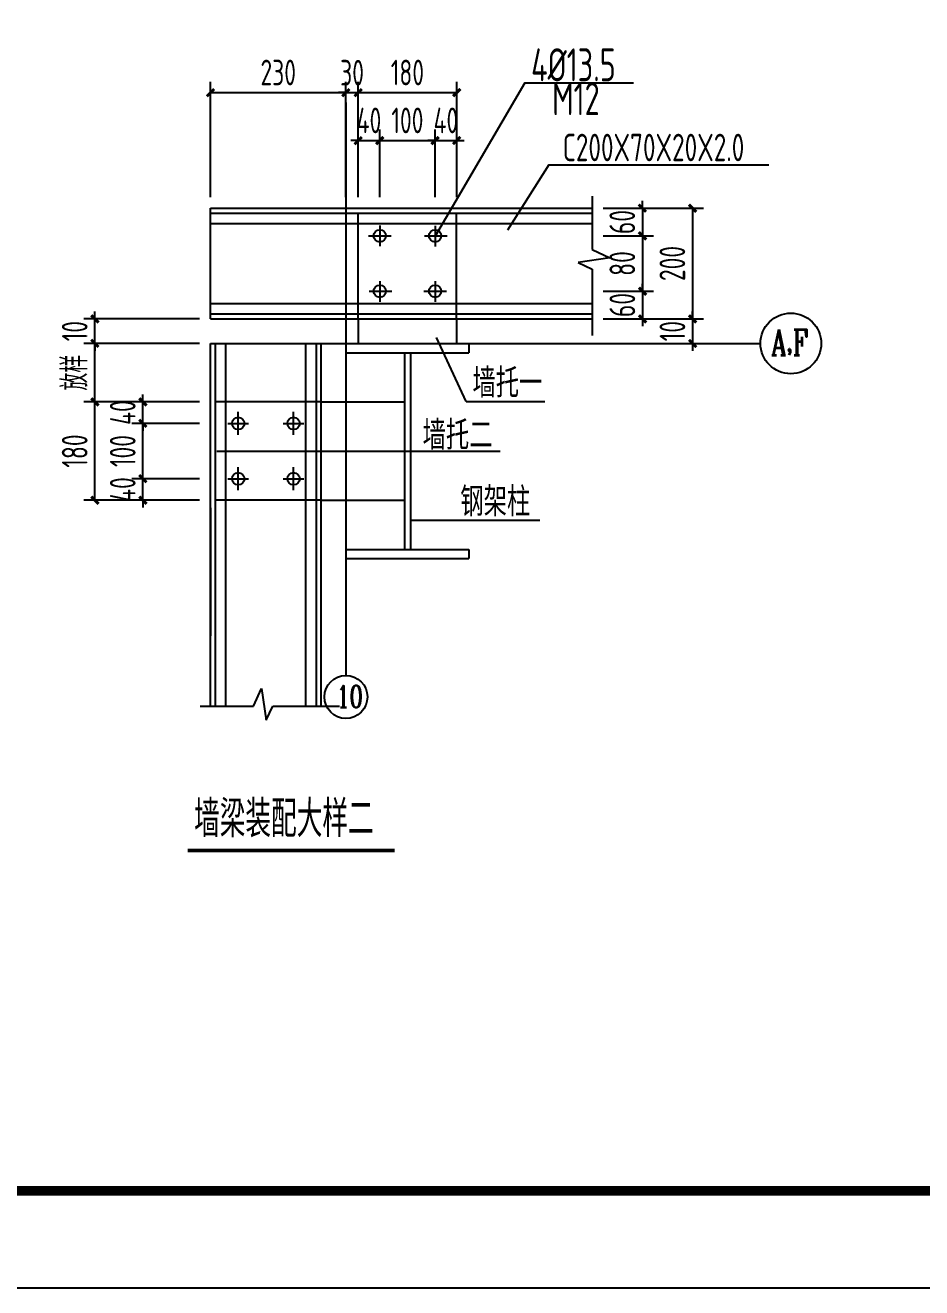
# Model space of a CAD drawing. Extents: x -17471 to 313636, y -71590 to 757901.
# Drawn here: x 265086 to 274336, y 483731 to 496766 of the extents above; entities that cross this region are included whole.
import ezdxf

# ---------------------------------------------------------------- set-up
doc = ezdxf.new("R2010")
doc.units = 0
doc.header["$LTSCALE"] = 1000
doc.header["$MEASUREMENT"] = 0
doc.linetypes.add('HIDDEN', pattern=[0.375, 0.25, -0.125])
doc.linetypes.add('HIDDENX2', pattern=[19.05, 12.7, -6.35])
for name, color, linetype in [('ADIM', 3, 'Continuous'), ('PUB_TITLE', 4, 'Continuous'), ('轴线__点划线', 253, 'Continuous')]:
    doc.layers.add(name, color=color, linetype=linetype)
doc.styles.add('_HZTXT', font='txt.shx', dxfattribs={"width": 0.7, "bigfont": 'hztxt.shx'})
doc.styles.add('_TCH_AXIS', font='COMPLEX', dxfattribs={"bigfont": 'GBCBIG'})
doc.styles.add('HZTXT', font='txt', dxfattribs={"width": 0.7, "height": 300, "bigfont": 'HZTXT'})
doc.styles.add('TSSD_Dimension', font='Tssdeng.shx', dxfattribs={"width": 0.7, "bigfont": 'hztxt.shx'})
doc.styles.add('TSSD_Label', font='complex.shx', dxfattribs={"width": 0.7, "bigfont": 'hztxt.shx'})
doc.styles.add('TSSD_REIN', font='Tssdeng.shx', dxfattribs={"width": 0.7, "bigfont": 'hztxt.shx'})
doc.dimstyles.new('TSSD_20_1', dxfattribs={"dimtxt": 3.5, "dimasz": 1, "dimexe": 1.5, "dimexo": 1.5, "dimgap": 1, "dimtad": 1, "dimdec": 0, "dimlfac": 20, "dimzin": 0, "dimdsep": 46, "dimtxsty": 'TSSD_Dimension', "dimblk": 'ARCHTICK', "dimblk1": 'ARCHTICK', "dimblk2": 'ARCHTICK', "dimsah": 1, "dimcen": 0, "dimclrd": 3, "dimclre": 3, "dimclrt": 7, "dimadec": 0, "dimazin": 0, "dimtfac": 1, "dimtdec": 0, "dimtix": 1, "dimtmove": 2, "dimatfit": 3, "dimldrblk": 'ARCHTICK', "dimfxl": 0, "dimtvp": 0.7, "dimtolj": 1, "dimtzin": 0, "dimarcsym": 0})

# ---------------------------------------------------------------- blocks, each defined once
blk = doc.blocks.new('_ArchTick')
at = {"color": 0, "linetype": 'ByBlock', "const_width": 0.4}
blk.add_lwpolyline([(-0.5, -0.5), (0.5, 0.5)], dxfattribs=at)
blk = doc.blocks.new('*D508')
at = {"layer": 'ADIM', "color": 3, "lineweight": -2, "transparency": 16777216}
for p, q in [((8743589, -2705917), (8743589, -2704340)), ((8744932, -2705917), (8744932, -2704340)), ((8743589, -2704490), (8744932, -2704490))]:
    blk.add_line(p, q, dxfattribs=at)
at = {"layer": 'Defpoints', "color": 0, "transparency": 16777216}
for p in [(8744932, -2704490), (8743589, -2706067), (8744932, -2706067)]:
    blk.add_point(p, dxfattribs=at)
at = {"layer": 'ADIM', "color": 3, "lineweight": -2, "transparency": 16777216, "xscale": 100, "yscale": 100, "zscale": 100, "rotation": 180}
blk.add_blockref('_ArchTick', (8743589, -2704490), dxfattribs=at)
at = {"layer": 'ADIM', "color": 3, "lineweight": -2, "transparency": 16777216, "xscale": 100, "yscale": 100, "zscale": 100}
blk.add_blockref('_ArchTick', (8744932, -2704490), dxfattribs=at)
at = {"layer": 'ADIM', "color": 7, "transparency": 16777216, "insert": (8744260, -2704215), "char_height": 350, "attachment_point": 5, "style": 'TSSD_Dimension'}
blk.add_mtext('\\A1;180', dxfattribs=at)
blk = doc.blocks.new('*D509')
at = {"layer": 'ADIM', "color": 3, "lineweight": -2, "transparency": 16777216}
for p, q in [((8743589, -2705917), (8743589, -2704994)), ((8743883, -2705917), (8743883, -2704994)), ((8743589, -2705144), (8743489, -2705144)), ((8743589, -2705144), (8743883, -2705144)), ((8743883, -2705144), (8743983, -2705144))]:
    blk.add_line(p, q, dxfattribs=at)
at = {"layer": 'Defpoints', "color": 0, "transparency": 16777216}
for p in [(8743883, -2705144), (8743589, -2706067), (8743883, -2706067)]:
    blk.add_point(p, dxfattribs=at)
at = {"layer": 'ADIM', "color": 3, "lineweight": -2, "transparency": 16777216, "xscale": 100, "yscale": 100, "zscale": 100}
blk.add_blockref('_ArchTick', (8743589, -2705144), dxfattribs=at)
at = {"layer": 'ADIM', "color": 3, "lineweight": -2, "transparency": 16777216, "xscale": 100, "yscale": 100, "zscale": 100, "rotation": 180}
blk.add_blockref('_ArchTick', (8743883, -2705144), dxfattribs=at)
at = {"layer": 'ADIM', "color": 7, "transparency": 16777216, "insert": (8743736, -2704869), "char_height": 350, "attachment_point": 5, "style": 'TSSD_Dimension'}
blk.add_mtext('\\A1;40', dxfattribs=at)
blk = doc.blocks.new('*D510')
at = {"layer": 'ADIM', "color": 3, "lineweight": -2, "transparency": 16777216}
for p, q in [((8744638, -2705917), (8744638, -2704994)), ((8744932, -2705917), (8744932, -2704994)), ((8744638, -2705144), (8744538, -2705144)), ((8744638, -2705144), (8744932, -2705144)), ((8744932, -2705144), (8745032, -2705144))]:
    blk.add_line(p, q, dxfattribs=at)
at = {"layer": 'Defpoints', "color": 0, "transparency": 16777216}
for p in [(8744932, -2705144), (8744638, -2706067), (8744932, -2706067)]:
    blk.add_point(p, dxfattribs=at)
at = {"layer": 'ADIM', "color": 3, "lineweight": -2, "transparency": 16777216, "xscale": 100, "yscale": 100, "zscale": 100}
blk.add_blockref('_ArchTick', (8744638, -2705144), dxfattribs=at)
at = {"layer": 'ADIM', "color": 3, "lineweight": -2, "transparency": 16777216, "xscale": 100, "yscale": 100, "zscale": 100, "rotation": 180}
blk.add_blockref('_ArchTick', (8744932, -2705144), dxfattribs=at)
at = {"layer": 'ADIM', "color": 7, "transparency": 16777216, "insert": (8744785, -2704869), "char_height": 350, "attachment_point": 5, "style": 'TSSD_Dimension'}
blk.add_mtext('\\A1;40', dxfattribs=at)
blk = doc.blocks.new('*D511')
at = {"layer": 'ADIM', "color": 3, "lineweight": -2, "transparency": 16777216}
for p, q in [((8743883, -2705917), (8743883, -2704994)), ((8744638, -2705917), (8744638, -2704994)), ((8743883, -2705144), (8744638, -2705144))]:
    blk.add_line(p, q, dxfattribs=at)
at = {"layer": 'Defpoints', "color": 0, "transparency": 16777216}
for p in [(8744638, -2705144), (8743883, -2706067), (8744638, -2706067)]:
    blk.add_point(p, dxfattribs=at)
at = {"layer": 'ADIM', "color": 3, "lineweight": -2, "transparency": 16777216, "xscale": 100, "yscale": 100, "zscale": 100, "rotation": 180}
blk.add_blockref('_ArchTick', (8743883, -2705144), dxfattribs=at)
at = {"layer": 'ADIM', "color": 3, "lineweight": -2, "transparency": 16777216, "xscale": 100, "yscale": 100, "zscale": 100}
blk.add_blockref('_ArchTick', (8744638, -2705144), dxfattribs=at)
at = {"layer": 'ADIM', "color": 7, "transparency": 16777216, "insert": (8744260, -2704869), "char_height": 350, "attachment_point": 5, "style": 'TSSD_Dimension'}
blk.add_mtext('\\A1;100', dxfattribs=at)
blk = doc.blocks.new('*D512')
at = {"layer": 'ADIM', "color": 3, "lineweight": -2, "transparency": 16777216}
for p, q in [((8743421, -2705917), (8743421, -2704340)), ((8743589, -2705917), (8743589, -2704340)), ((8743421, -2704490), (8743321, -2704490)), ((8743421, -2704490), (8743589, -2704490)), ((8743589, -2704490), (8743689, -2704490))]:
    blk.add_line(p, q, dxfattribs=at)
at = {"layer": 'Defpoints', "color": 0, "transparency": 16777216}
for p in [(8743589, -2704490), (8743421, -2706067), (8743589, -2706067)]:
    blk.add_point(p, dxfattribs=at)
at = {"layer": 'ADIM', "color": 3, "lineweight": -2, "transparency": 16777216, "xscale": 100, "yscale": 100, "zscale": 100}
blk.add_blockref('_ArchTick', (8743421, -2704490), dxfattribs=at)
at = {"layer": 'ADIM', "color": 3, "lineweight": -2, "transparency": 16777216, "xscale": 100, "yscale": 100, "zscale": 100, "rotation": 180}
blk.add_blockref('_ArchTick', (8743589, -2704490), dxfattribs=at)
at = {"layer": 'ADIM', "color": 7, "transparency": 16777216, "insert": (8743505, -2704218), "char_height": 350, "attachment_point": 5, "style": 'TSSD_Dimension'}
blk.add_mtext('\\A1;30', dxfattribs=at)
blk = doc.blocks.new('*D513')
at = {"layer": 'ADIM', "color": 3, "lineweight": -2, "transparency": 16777216}
for p, q in [((8741575, -2705917), (8741575, -2704340)), ((8743421, -2705917), (8743421, -2704340)), ((8741575, -2704490), (8743421, -2704490))]:
    blk.add_line(p, q, dxfattribs=at)
at = {"layer": 'Defpoints', "color": 0, "transparency": 16777216}
for p in [(8743421, -2704490), (8741575, -2706067), (8743421, -2706067)]:
    blk.add_point(p, dxfattribs=at)
at = {"layer": 'ADIM', "color": 3, "lineweight": -2, "transparency": 16777216, "xscale": 100, "yscale": 100, "zscale": 100, "rotation": 180}
blk.add_blockref('_ArchTick', (8741575, -2704490), dxfattribs=at)
at = {"layer": 'ADIM', "color": 3, "lineweight": -2, "transparency": 16777216, "xscale": 100, "yscale": 100, "zscale": 100}
blk.add_blockref('_ArchTick', (8743421, -2704490), dxfattribs=at)
at = {"layer": 'ADIM', "color": 7, "transparency": 16777216, "insert": (8742498, -2704215), "char_height": 350, "attachment_point": 5, "style": 'TSSD_Dimension'}
blk.add_mtext('\\A1;230', dxfattribs=at)
blk = doc.blocks.new('*D514')
at = {"layer": 'ADIM', "color": 3, "lineweight": -2, "transparency": 16777216}
for p, q in [((8741425, -2708711), (8739847, -2708711)), ((8739997, -2710053), (8739997, -2708711)), ((8741425, -2710053), (8739847, -2710053))]:
    blk.add_line(p, q, dxfattribs=at)
at = {"layer": 'Defpoints', "color": 0, "transparency": 16777216}
for p in [(8739997, -2708711), (8741575, -2708711), (8741575, -2710053)]:
    blk.add_point(p, dxfattribs=at)
at = {"layer": 'ADIM', "color": 3, "lineweight": -2, "transparency": 16777216, "xscale": 100, "yscale": 100, "zscale": 100}
for p, rotation in [((8739997, -2708711), 90), ((8739997, -2710053), 270)]:
    blk.add_blockref('_ArchTick', p, dxfattribs=dict(at, rotation=rotation))
at = {"layer": 'ADIM', "color": 7, "transparency": 16777216, "insert": (8739722, -2709382), "char_height": 350, "attachment_point": 5, "rotation": 90, "style": 'TSSD_Dimension'}
blk.add_mtext('\\A1;180', dxfattribs=at)
blk = doc.blocks.new('*D515')
at = {"layer": 'ADIM', "color": 3, "lineweight": -2, "transparency": 16777216}
for p, q in [((8741425, -2709760), (8740502, -2709760)), ((8740652, -2709760), (8740652, -2709660)), ((8740652, -2710053), (8740652, -2709760)), ((8741425, -2710053), (8740502, -2710053)), ((8740652, -2710053), (8740652, -2710153))]:
    blk.add_line(p, q, dxfattribs=at)
at = {"layer": 'Defpoints', "color": 0, "transparency": 16777216}
for p in [(8740652, -2709760), (8741575, -2709760), (8741575, -2710053)]:
    blk.add_point(p, dxfattribs=at)
at = {"layer": 'ADIM', "color": 3, "lineweight": -2, "transparency": 16777216, "xscale": 100, "yscale": 100, "zscale": 100}
for p, rotation in [((8740652, -2709760), 270), ((8740652, -2710053), 90)]:
    blk.add_blockref('_ArchTick', p, dxfattribs=dict(at, rotation=rotation))
at = {"layer": 'ADIM', "color": 7, "transparency": 16777216, "insert": (8740377, -2709907), "char_height": 350, "attachment_point": 5, "rotation": 90, "style": 'TSSD_Dimension'}
blk.add_mtext('\\A1;40', dxfattribs=at)
blk = doc.blocks.new('*D516')
at = {"layer": 'ADIM', "color": 3, "lineweight": -2, "transparency": 16777216}
for p, q in [((8741425, -2708711), (8740502, -2708711)), ((8740652, -2708711), (8740652, -2708611)), ((8740652, -2709004), (8740652, -2708711)), ((8741425, -2709004), (8740502, -2709004)), ((8740652, -2709004), (8740652, -2709104))]:
    blk.add_line(p, q, dxfattribs=at)
at = {"layer": 'Defpoints', "color": 0, "transparency": 16777216}
for p in [(8740652, -2708711), (8741575, -2708711), (8741575, -2709004)]:
    blk.add_point(p, dxfattribs=at)
at = {"layer": 'ADIM', "color": 3, "lineweight": -2, "transparency": 16777216, "xscale": 100, "yscale": 100, "zscale": 100}
for p, rotation in [((8740652, -2708711), 270), ((8740652, -2709004), 90)]:
    blk.add_blockref('_ArchTick', p, dxfattribs=dict(at, rotation=rotation))
at = {"layer": 'ADIM', "color": 7, "transparency": 16777216, "insert": (8740377, -2708857), "char_height": 350, "attachment_point": 5, "rotation": 90, "style": 'TSSD_Dimension'}
blk.add_mtext('\\A1;40', dxfattribs=at)
blk = doc.blocks.new('*D517')
at = {"layer": 'ADIM', "color": 3, "lineweight": -2, "transparency": 16777216}
for p, q in [((8746928, -2706067), (8748299, -2706067)), ((8748149, -2706067), (8748149, -2707578)), ((8746929, -2707578), (8748299, -2707578))]:
    blk.add_line(p, q, dxfattribs=at)
at = {"layer": 'Defpoints', "color": 0, "transparency": 16777216}
for p in [(8746778, -2706067), (8746779, -2707578), (8748149, -2707578)]:
    blk.add_point(p, dxfattribs=at)
at = {"layer": 'ADIM', "color": 3, "lineweight": -2, "transparency": 16777216, "xscale": 100, "yscale": 100, "zscale": 100}
for p, rotation in [((8748149, -2706067), 90), ((8748149, -2707578), 270)]:
    blk.add_blockref('_ArchTick', p, dxfattribs=dict(at, rotation=rotation))
at = {"layer": 'ADIM', "color": 7, "transparency": 16777216, "insert": (8747874, -2706822), "char_height": 350, "attachment_point": 5, "rotation": 90, "style": 'TSSD_Dimension'}
blk.add_mtext('\\A1;200', dxfattribs=at)
blk = doc.blocks.new('*D518')
at = {"layer": 'ADIM', "color": 3, "lineweight": -2, "transparency": 16777216}
for p, q in [((8748150, -2707578), (8748150, -2707478)), ((8746929, -2707578), (8748300, -2707578)), ((8748150, -2707578), (8748150, -2707913)), ((8746928, -2707913), (8748300, -2707913)), ((8748150, -2707913), (8748150, -2708013))]:
    blk.add_line(p, q, dxfattribs=at)
at = {"layer": 'Defpoints', "color": 0, "transparency": 16777216}
for p in [(8746779, -2707578), (8746778, -2707913), (8748150, -2707913)]:
    blk.add_point(p, dxfattribs=at)
at = {"layer": 'ADIM', "color": 3, "lineweight": -2, "transparency": 16777216, "xscale": 100, "yscale": 100, "zscale": 100}
for p, rotation in [((8748150, -2707578), 270), ((8748150, -2707913), 90)]:
    blk.add_blockref('_ArchTick', p, dxfattribs=dict(at, rotation=rotation))
at = {"layer": 'ADIM', "color": 7, "transparency": 16777216, "insert": (8747875, -2707745), "char_height": 350, "attachment_point": 5, "rotation": 90, "style": 'TSSD_Dimension'}
blk.add_mtext('\\A1;10', dxfattribs=at)
blk = doc.blocks.new('*D519')
at = {"layer": 'ADIM', "color": 3, "lineweight": -2, "transparency": 16777216}
for p, q in [((8747466, -2706067), (8747466, -2705967)), ((8746928, -2706067), (8747616, -2706067)), ((8747466, -2706067), (8747466, -2706445)), ((8746928, -2706445), (8747616, -2706445)), ((8747466, -2706445), (8747466, -2706545))]:
    blk.add_line(p, q, dxfattribs=at)
at = {"layer": 'Defpoints', "color": 0, "transparency": 16777216}
for p in [(8746778, -2706067), (8746778, -2706445), (8747466, -2706445)]:
    blk.add_point(p, dxfattribs=at)
at = {"layer": 'ADIM', "color": 3, "lineweight": -2, "transparency": 16777216, "xscale": 100, "yscale": 100, "zscale": 100}
for p, rotation in [((8747466, -2706067), 270), ((8747466, -2706445), 90)]:
    blk.add_blockref('_ArchTick', p, dxfattribs=dict(at, rotation=rotation))
at = {"layer": 'ADIM', "color": 7, "transparency": 16777216, "insert": (8747191, -2706256), "char_height": 350, "attachment_point": 5, "rotation": 90, "style": 'TSSD_Dimension'}
blk.add_mtext('\\A1;60', dxfattribs=at)
blk = doc.blocks.new('*D520')
at = {"layer": 'ADIM', "color": 3, "lineweight": -2, "transparency": 16777216}
for p, q in [((8746928, -2707200), (8747617, -2707200)), ((8747467, -2707200), (8747467, -2707100)), ((8747467, -2707200), (8747467, -2707578)), ((8746929, -2707578), (8747617, -2707578)), ((8747467, -2707578), (8747467, -2707678))]:
    blk.add_line(p, q, dxfattribs=at)
at = {"layer": 'Defpoints', "color": 0, "transparency": 16777216}
for p in [(8746778, -2707200), (8746779, -2707578), (8747467, -2707578)]:
    blk.add_point(p, dxfattribs=at)
at = {"layer": 'ADIM', "color": 3, "lineweight": -2, "transparency": 16777216, "xscale": 100, "yscale": 100, "zscale": 100}
for p, rotation in [((8747467, -2707200), 270), ((8747467, -2707578), 90)]:
    blk.add_blockref('_ArchTick', p, dxfattribs=dict(at, rotation=rotation))
at = {"layer": 'ADIM', "color": 7, "transparency": 16777216, "insert": (8747192, -2707389), "char_height": 350, "attachment_point": 5, "rotation": 90, "style": 'TSSD_Dimension'}
blk.add_mtext('\\A1;60', dxfattribs=at)
blk = doc.blocks.new('*D521')
at = {"layer": 'ADIM', "color": 3, "lineweight": -2, "transparency": 16777216}
for p, q in [((8746928, -2706445), (8747617, -2706445)), ((8747467, -2706445), (8747467, -2707200)), ((8746928, -2707200), (8747617, -2707200))]:
    blk.add_line(p, q, dxfattribs=at)
at = {"layer": 'Defpoints', "color": 0, "transparency": 16777216}
for p in [(8746778, -2706445), (8746778, -2707200), (8747467, -2707200)]:
    blk.add_point(p, dxfattribs=at)
at = {"layer": 'ADIM', "color": 3, "lineweight": -2, "transparency": 16777216, "xscale": 100, "yscale": 100, "zscale": 100}
for p, rotation in [((8747467, -2706445), 90), ((8747467, -2707200), 270)]:
    blk.add_blockref('_ArchTick', p, dxfattribs=dict(at, rotation=rotation))
at = {"layer": 'ADIM', "color": 7, "transparency": 16777216, "insert": (8747192, -2706822), "char_height": 350, "attachment_point": 5, "rotation": 90, "style": 'TSSD_Dimension'}
blk.add_mtext('\\A1;80', dxfattribs=at)
blk = doc.blocks.new('*D522')
at = {"layer": 'ADIM', "color": 3, "lineweight": -2, "transparency": 16777216}
for p, q in [((8741425, -2709004), (8740502, -2709004)), ((8740652, -2709760), (8740652, -2709004)), ((8741425, -2709760), (8740502, -2709760))]:
    blk.add_line(p, q, dxfattribs=at)
at = {"layer": 'Defpoints', "color": 0, "transparency": 16777216}
for p in [(8740652, -2709004), (8741575, -2709004), (8741575, -2709760)]:
    blk.add_point(p, dxfattribs=at)
at = {"layer": 'ADIM', "color": 3, "lineweight": -2, "transparency": 16777216, "xscale": 100, "yscale": 100, "zscale": 100}
for p, rotation in [((8740652, -2709004), 90), ((8740652, -2709760), 270)]:
    blk.add_blockref('_ArchTick', p, dxfattribs=dict(at, rotation=rotation))
at = {"layer": 'ADIM', "color": 7, "transparency": 16777216, "insert": (8740377, -2709382), "char_height": 350, "attachment_point": 5, "rotation": 90, "style": 'TSSD_Dimension'}
blk.add_mtext('\\A1;100', dxfattribs=at)
blk = doc.blocks.new('*D499')
at = {"layer": 'ADIM', "color": 3, "lineweight": -2, "transparency": 16777216}
for p, q in [((8739997, -2707578), (8739997, -2707478)), ((8741425, -2707578), (8739847, -2707578)), ((8739997, -2707913), (8739997, -2707578)), ((8741425, -2707913), (8739847, -2707913)), ((8739997, -2707913), (8739997, -2708013))]:
    blk.add_line(p, q, dxfattribs=at)
at = {"layer": 'Defpoints', "color": 0, "transparency": 16777216}
for p in [(8739997, -2707578), (8741575, -2707578), (8741575, -2707913)]:
    blk.add_point(p, dxfattribs=at)
at = {"layer": 'ADIM', "color": 3, "lineweight": -2, "transparency": 16777216, "xscale": 100, "yscale": 100, "zscale": 100}
for p, rotation in [((8739997, -2707578), 270), ((8739997, -2707913), 90)]:
    blk.add_blockref('_ArchTick', p, dxfattribs=dict(at, rotation=rotation))
at = {"layer": 'ADIM', "color": 7, "transparency": 16777216, "insert": (8739722, -2707745), "char_height": 350, "attachment_point": 5, "rotation": 90, "style": 'TSSD_Dimension'}
blk.add_mtext('\\A1;10', dxfattribs=at)
blk = doc.blocks.new('*D523')
at = {"layer": 'ADIM', "color": 3, "lineweight": -2, "transparency": 16777216}
for p, q in [((8741425, -2707913), (8739847, -2707913)), ((8739997, -2708711), (8739997, -2707913)), ((8741425, -2708711), (8739847, -2708711))]:
    blk.add_line(p, q, dxfattribs=at)
at = {"layer": 'Defpoints', "color": 0, "transparency": 16777216}
for p in [(8739997, -2707913), (8741575, -2707913), (8741575, -2708711)]:
    blk.add_point(p, dxfattribs=at)
at = {"layer": 'ADIM', "color": 3, "lineweight": -2, "transparency": 16777216, "xscale": 100, "yscale": 100, "zscale": 100}
for p, rotation in [((8739997, -2707913), 90), ((8739997, -2708711), 270)]:
    blk.add_blockref('_ArchTick', p, dxfattribs=dict(at, rotation=rotation))
at = {"layer": 'ADIM', "color": 7, "transparency": 16777216, "insert": (8739722, -2708312), "char_height": 350, "attachment_point": 5, "rotation": 90, "style": 'TSSD_Dimension'}
blk.add_mtext('\\A1;放样', dxfattribs=at)
blk = doc.blocks.new('墙梁装配大样二')
at = {"color": 3, "linetype": 'Continuous', "ltscale": 50}
for p, q in [((8745860.5, -2704355), (8744638, -2706447.3)), ((8745860.5, -2704355), (8747342.9, -2704355)), ((8746189.2, -2705475.4), (8745624.2, -2706367.7)), ((8746189.2, -2705475.4), (8749189.3, -2705475.4)), ((8746778, -2705904.6), (8746778, -2706632.9)), ((8741574.7, -2706067), (8744176.4, -2706067)), ((8741574.7, -2707577.6), (8741574.7, -2706067)), ((8744176.4, -2706067), (8746778, -2706067)), ((8741574.7, -2706276.8), (8744176.4, -2706276.8)), ((8743882.6, -2706303.4), (8743882.6, -2706585.9)), ((8744176.4, -2706276.8), (8746778, -2706276.8)), ((8744638, -2706306.1), (8744638, -2706588.6)), ((8743727.3, -2706444.7), (8744038, -2706444.7)), ((8744493.9, -2706444.7), (8744804.6, -2706444.7)), ((8746778, -2706632.9), (8747019.7, -2706743.8)), ((8747019.7, -2706743.8), (8746587.3, -2706808.7)), ((8746587.3, -2706808.7), (8746778, -2706897.1)), ((8746778, -2706897.1), (8746778, -2707805.7)), ((8743738.5, -2707200), (8744049.3, -2707200)), ((8743882.6, -2707061.4), (8743882.6, -2707343.9)), ((8744482.6, -2707200), (8744793.3, -2707200)), ((8744638, -2707061.4), (8744638, -2707343.9)), ((8741574.7, -2707367.8), (8744176.4, -2707367.8)), ((8744176.4, -2707367.8), (8746778, -2707367.8)), ((8741574.7, -2707577.6), (8744176.4, -2707577.6)), ((8743588.9, -2707577.6), (8743588.9, -2707913.3)), ((8744176.4, -2707577.6), (8746778, -2707577.6)), ((8744931.7, -2707577.6), (8744931.7, -2707913.3)), ((8745061.9, -2708706.2), (8744656.2, -2707831.7)), ((8741574.7, -2712865.3), (8741574.7, -2707913.3)), ((8741574.7, -2707913.3), (8743085.3, -2707913.3)), ((8741784.5, -2712865.3), (8741784.5, -2707913.3)), ((8742875.5, -2712865.3), (8742875.5, -2707913.3)), ((8743085.3, -2712865.3), (8743085.3, -2707913.3)), ((8743421, -2707913.3), (8745099.5, -2707913.3)), ((8743421, -2707913.3), (8743421, -2708039.2)), ((8743421, -2708039.2), (8745099.5, -2708039.2)), ((8744218.3, -2708039.2), (8744218.3, -2710724.8)), ((8744302.3, -2708039.2), (8744302.3, -2710724.8)), ((8745099.5, -2707913.3), (8745099.5, -2708039.2)), ((8743085.3, -2708710.6), (8744218.3, -2708710.6)), ((8745061.9, -2708706.2), (8746136.5, -2708706.2)), ((8741952.4, -2709159.7), (8741952.4, -2708849)), ((8742707.7, -2709159.7), (8742707.7, -2708849)), ((8741811.1, -2709004.4), (8742093.6, -2709004.4)), ((8742566.5, -2709004.4), (8742848.9, -2709004.4)), ((8741952.4, -2709915), (8741952.4, -2709604.3)), ((8742707.7, -2709915), (8742707.7, -2709604.3)), ((8741811.1, -2709759.7), (8742093.6, -2709759.7)), ((8742566.5, -2709759.7), (8742848.9, -2709759.7)), ((8743085.3, -2710053.4), (8744218.3, -2710053.4)), ((8744302.3, -2710325.8), (8746064.6, -2710325.8)), ((8743421, -2710724.8), (8745099.5, -2710724.8)), ((8743421, -2710724.8), (8743421, -2710850.7)), ((8745099.5, -2710724.8), (8745099.5, -2710850.7)), ((8743421, -2710850.7), (8745099.5, -2710850.7)), ((8742159.8, -2712865.3), (8742270.7, -2712623.6)), ((8742270.7, -2712623.6), (8742335.6, -2713056.1)), ((8741431.5, -2712865.3), (8742159.8, -2712865.3)), ((8742335.6, -2713056.1), (8742424, -2712865.3)), ((8742424, -2712865.3), (8743332.6, -2712865.3))]:
    blk.add_line(p, q, dxfattribs=at)
at = {"linetype": 'HIDDEN', "ltscale": 1000}
for p, q in [((8741574.7, -2706134.1), (8744176.4, -2706134.1)), ((8744176.4, -2706134.1), (8746778, -2706134.1)), ((8741574.7, -2707510.5), (8744176.4, -2707510.5)), ((8744176.4, -2707510.5), (8746778, -2707510.5)), ((8741641.8, -2712865.3), (8741641.8, -2707913.3)), ((8743018.2, -2712865.3), (8743018.2, -2707913.3))]:
    blk.add_line(p, q, dxfattribs=at)
at = {"color": 3, "linetype": 'HIDDENX2', "ltscale": 30}
for p, q in [((8743588.9, -2707577.6), (8743588.9, -2706134.1)), ((8744931.7, -2707577.6), (8744931.7, -2706134.1)), ((8743085.3, -2708710.6), (8741641.8, -2708710.6)), ((8743085.3, -2710053.4), (8741636.8, -2710053.4))]:
    blk.add_line(p, q, dxfattribs=at)
at = {"color": 3, "linetype": 'ByBlock'}
blk.add_line((8741574.7, -2710155.6), (8741574.7, -2711905.7), dxfattribs=at)
at = {"color": 3, "linetype": 'Continuous', "ltscale": 50, "const_width": 50.4}
blk.add_lwpolyline([(8741262.9, -2714834.2), (8744088.3, -2714834.2)], dxfattribs=at)
at = {"color": 3, "linetype": 'Continuous', "ltscale": 50}
for centre in [(8743882.6, -2706444.7), (8744638, -2706444.7), (8743882.6, -2707200), (8744638, -2707200), (8741952.4, -2709004.4), (8742707.7, -2709004.4), (8741952.4, -2709759.7), (8742707.7, -2709759.7)]:
    blk.add_circle(centre, 83.9, dxfattribs=at)
at = {"linetype": 'Continuous', "ltscale": 50}
blk.add_circle((8749490.1, -2707913.3), 414.6, dxfattribs=at)
at = {"color": 0, "ltscale": 50}
blk.add_circle((8743421, -2712738.6), 293.7, dxfattribs=at)
at = {"layer": 'Defpoints', "color": 3, "linetype": 'ByBlock'}
for p in [(8744931.7, -2706067), (8744931.7, -2706067), (8746778, -2706067), (8743588.9, -2706306.1), (8744804.6, -2706444.7), (8746778, -2706444.7), (8744804.6, -2707200), (8746778, -2707200), (8741574.7, -2707577.6), (8746778, -2707577.6), (8746778, -2707577.6), (8741574.7, -2707913.3), (8741574.7, -2707913.3), (8745099.5, -2707913.3), (8746753.4, -2707913.3), (8746778, -2707913.3), (8741574.7, -2709382), (8741574.7, -2709382), (8741574.7, -2709382), (8741574.7, -2709903.8), (8743421, -2710850.7), (8743421, -2710850.7), (8744260.3, -2710850.7)]:
    blk.add_point(p, dxfattribs=at)
at = {"layer": '轴线__点划线', "color": 1}
for p, q in [((8743421, -2704623.8), (8743421, -2712444)), ((8741616.7, -2707913.3), (8749075.5, -2707913.3))]:
    blk.add_line(p, q, dxfattribs=at)
at = {"layer": '轴线__点划线'}
blk.add_line((8741658.6, -2709382), (8745526, -2709382), dxfattribs=at)
at = {"color": 0}
for s, height, style, width, p in [('4%%C13.5', 450, 'TSSD_REIN', 0.7, (8745947, -2704335.1)), ('M12', 450, 'TSSD_REIN', 0.7, (8746234, -2704797.2)), ('墙托一', 397.29, '_HZTXT', 0.8, (8745147.6, -2708652.1)), ('墙托二', 397.29, '_HZTXT', 0.8, (8744467.2, -2709364.7)), ('钢架柱', 397.29, '_HZTXT', 0.8, (8744982.2, -2710272.2))]:
    blk.add_text(s, height=height, dxfattribs=dict(at, style=style, width=width)).set_placement(p)
at = {"style": 'TSSD_REIN', "width": 0.7}
blk.add_text('C200X70X20X2.0', height=375, dxfattribs=at).set_placement((8746377.8, -2705426.1))
at = {"color": 3}
for s, height, style, width, p in [('A,F', 350, 'TSSD_Label', 0.7, (8749219.3, -2708072)), ('10', 297.5, '_TCH_AXIS', 0.705882, (8743292.4, -2712881.5)), ('墙梁装配大样二', 500, 'HZTXT', 0.7, (8741350.1, -2714653.1))]:
    blk.add_text(s, height=height, dxfattribs=dict(at, style=style, width=width)).set_placement(p)
at = {"layer": 'ADIM'}
for base, p1, p2, text, picture, middle in [((8743421, -2704489.8), (8741574.7, -2706067), (8743421, -2706067), '230', '*D513', (8742497.9, -2704214.8)), ((8744931.7, -2704489.8), (8743588.9, -2706067), (8744931.7, -2706067), '180', '*D508', (8744260.3, -2704214.8)), ((8743882.6, -2705144.2), (8743588.9, -2706067), (8743882.6, -2706067), '40', '*D509', (8743735.8, -2704869.2)), ((8744638, -2705144.2), (8743882.6, -2706067), (8744638, -2706067), '100', '*D511', (8744260.3, -2704869.2)), ((8744931.7, -2705144.2), (8744638, -2706067), (8744931.7, -2706067), '40', '*D510', (8744784.8, -2704869.2))]:
    dim = blk.add_linear_dim(base=base, p1=p1, p2=p2, text=text, dimstyle='TSSD_20_1', override={"dimscale": 100, "dimlfac": 0.2}, dxfattribs=at)
    dim.commit()
    dim.dimension.update_dxf_attribs({"geometry": picture, "text_midpoint": middle})
dim = blk.add_linear_dim(base=(8743588.9, -2704489.8), p1=(8743421, -2706067), p2=(8743588.9, -2706067), text='30', dimstyle='TSSD_20_1', override={"dimscale": 100, "dimlfac": 0.2}, dxfattribs=at)
dim.commit()
dim.dimension.update_dxf_attribs({"geometry": '*D512', "text_midpoint": (8743505, -2704218.1), "dimtype": 128})
for base, p1, p2, angle, text, picture, middle in [((8747466.5, -2706444.7), (8746778, -2706067), (8746778, -2706444.7), 270, '60', '*D519', (8747191.5, -2706255.8)), ((8748149.3, -2707577.6), (8746778, -2706067), (8746779, -2707577.6), 270, '200', '*D517', (8747874.3, -2706822.3)), ((8747466.8, -2707200), (8746778.3, -2706444.7), (8746778, -2707200), 270, '80', '*D521', (8747191.8, -2706822.3)), ((8747466.8, -2707577.6), (8746778, -2707200), (8746779, -2707577.6), 270, '60', '*D520', (8747191.8, -2707388.8)), ((8739997.5, -2707577.6), (8741574.7, -2707913.3), (8741574.7, -2707577.6), 90, '10', '*D499', (8739722.5, -2707745.5)), ((8748150.2, -2707913.3), (8746779, -2707577.6), (8746778, -2707913.3), 270, '10', '*D518', (8747875.2, -2707745.5)), ((8739997.5, -2707913.3), (8741574.7, -2708710.6), (8741574.7, -2707913.3), 90, '放样', '*D523', (8739722.5, -2708312)), ((8739997.5, -2708710.6), (8741574.7, -2710053.4), (8741574.7, -2708710.6), 90, '180', '*D514', (8739722.5, -2709382)), ((8740651.9, -2708710.6), (8741574.7, -2709004.4), (8741574.7, -2708710.6), 90, '40', '*D516', (8740376.9, -2708857.5)), ((8740651.9, -2709004.4), (8741574.7, -2709759.7), (8741574.7, -2709004.4), 90, '100', '*D522', (8740376.9, -2709382)), ((8740651.9, -2709759.7), (8741574.7, -2710053.4), (8741574.7, -2709759.7), 90, '40', '*D515', (8740376.9, -2709906.6))]:
    dim = blk.add_linear_dim(base=base, p1=p1, p2=p2, angle=angle, text=text, dimstyle='TSSD_20_1', override={"dimscale": 100, "dimlfac": 0.2}, dxfattribs=at)
    dim.commit()
    dim.dimension.update_dxf_attribs({"geometry": picture, "text_midpoint": middle})

msp = doc.modelspace()

# ---------------------------------------------------------------- linework, layer by layer
at = {"layer": 'PUB_TITLE'}
msp.add_lwpolyline([(187535.9, 483730.5), (313635.9, 483730.5), (313635.9, 543130.5), (187535.9, 543130.5)], close=True, dxfattribs=at)
at = {"layer": 'PUB_TITLE', "const_width": 100}
msp.add_lwpolyline([(190035.9, 484730.5), (312635.9, 484730.5), (312635.9, 542130.5), (190035.9, 542130.5)], close=True, dxfattribs=at)

# ---------------------------------------------------------------- block references
at = {"xscale": 0.75640869140625, "yscale": 0.75640869140625, "zscale": 0.75640869140625}
msp.add_blockref('墙梁装配大样二', (-6345205.4, 2541769.8), dxfattribs=at)

doc.saveas('drawing.dxf')
